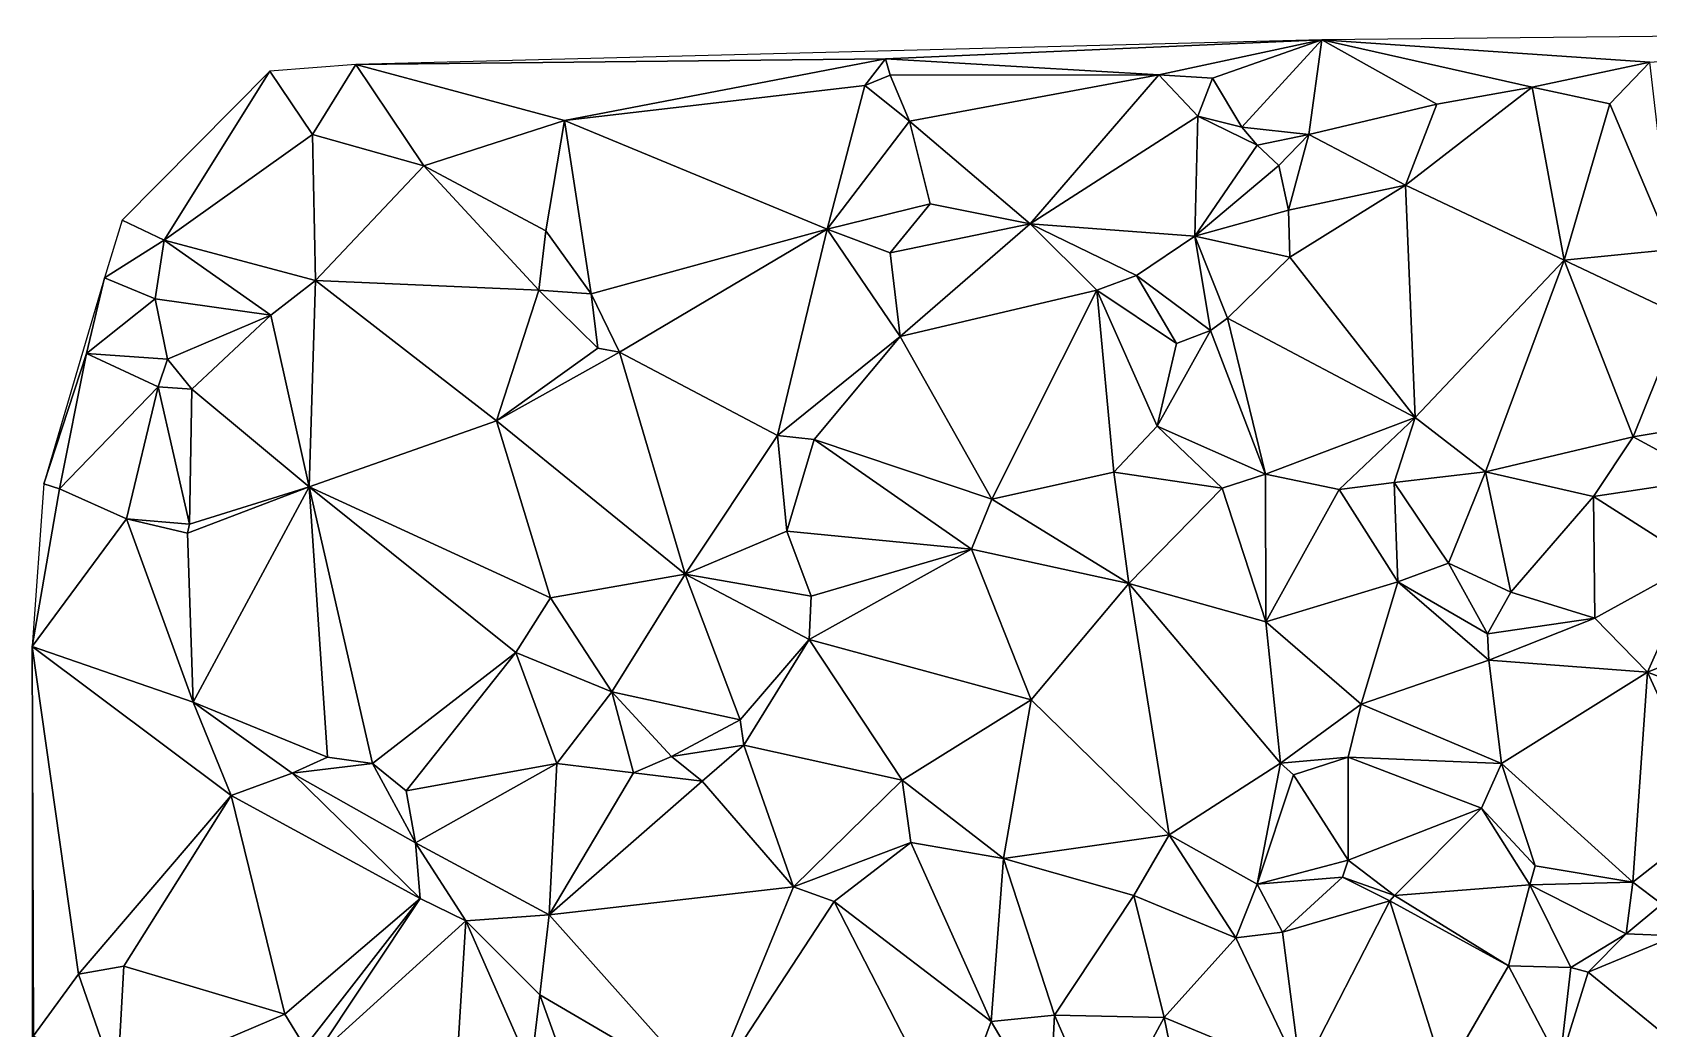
# Model space of a CAD drawing. Header units: metres. Extents: x -15 to 15, y -15 to 14.9.
# Drawn here: x -14.99 to -4.29, y 8.35 to 14.95 of the extents above; entities that cross this region are included whole.
import ezdxf

# ---------------------------------------------------------------- set-up
doc = ezdxf.new("R2010")
doc.units = ezdxf.units.M
doc.layers.add('STREET_MESH', color=7, linetype='Continuous')

msp = doc.modelspace()

# ---------------------------------------------------------------- linework, layer by layer
at = {"layer": 'STREET_MESH'}
for points in [[(-9.344, 14.773), (-6.456, 14.897), (-12.849, 14.735)], [(-7.534, 14.665), (-6.456, 14.897), (-9.344, 14.773)], [(-7.179, 14.644), (-6.456, 14.897), (-7.534, 14.665)], [(-7.179, 14.644), (-6.986, 14.319), (-6.456, 14.897)], [(-6.986, 14.319), (-6.541, 14.27), (-6.456, 14.897)], [(-6.456, 14.897), (-6.541, 14.27), (-5.695, 14.471)], [(-6.456, 14.897), (-4.285, 14.75), (-1.641, 14.947)], [(-6.456, 14.897), (-5.063, 14.585), (-4.285, 14.75)], [(-5.063, 14.585), (-6.456, 14.897), (-5.695, 14.471)], [(-9.344, 14.773), (-12.849, 14.735), (-11.467, 14.363)], [(-9.479, 14.596), (-9.344, 14.773), (-11.467, 14.363)], [(-9.479, 14.596), (-9.313, 14.663), (-9.344, 14.773)], [(-9.313, 14.663), (-7.534, 14.665), (-9.344, 14.773)], [(-14.117, 13.572), (-13.418, 14.691), (-14.395, 13.704)], [(-14.117, 13.572), (-13.135, 14.272), (-13.418, 14.691)], [(-13.135, 14.272), (-12.849, 14.735), (-13.418, 14.691)], [(-13.135, 14.272), (-12.399, 14.063), (-12.849, 14.735)], [(-12.849, 14.735), (-12.399, 14.063), (-11.467, 14.363)], [(-9.313, 14.663), (-9.479, 14.596), (-9.185, 14.359)], [(-9.313, 14.663), (-9.185, 14.359), (-7.534, 14.665)], [(-9.185, 14.359), (-8.386, 13.68), (-7.534, 14.665)], [(-8.386, 13.68), (-7.277, 14.392), (-7.534, 14.665)], [(-7.277, 14.392), (-7.179, 14.644), (-7.534, 14.665)], [(-5.063, 14.585), (-4.549, 14.474), (-4.285, 14.75)], [(-4.549, 14.474), (-4.141, 13.51), (-4.285, 14.75)], [(-9.729, 13.645), (-9.479, 14.596), (-11.467, 14.363)], [(-9.185, 14.359), (-9.479, 14.596), (-9.729, 13.645)], [(-6.986, 14.319), (-7.179, 14.644), (-7.277, 14.392)], [(-5.901, 13.935), (-5.063, 14.585), (-5.695, 14.471)], [(-5.063, 14.585), (-5.901, 13.935), (-4.853, 13.439)], [(-4.549, 14.474), (-5.063, 14.585), (-4.853, 13.439)], [(-6.541, 14.27), (-5.901, 13.935), (-5.695, 14.471)], [(-4.141, 13.51), (-4.549, 14.474), (-4.853, 13.439)], [(-12.399, 14.063), (-11.591, 13.634), (-11.467, 14.363)], [(-11.591, 13.634), (-11.29, 13.217), (-11.467, 14.363)], [(-11.29, 13.217), (-9.729, 13.645), (-11.467, 14.363)], [(-9.048, 13.812), (-9.185, 14.359), (-9.729, 13.645)], [(-8.386, 13.68), (-9.185, 14.359), (-9.048, 13.812)], [(-7.277, 14.392), (-8.386, 13.68), (-7.296, 13.598)], [(-6.883, 14.201), (-7.277, 14.392), (-7.296, 13.598)], [(-6.883, 14.201), (-6.986, 14.319), (-7.277, 14.392)], [(-14.117, 13.572), (-13.114, 13.305), (-13.135, 14.272)], [(-13.114, 13.305), (-12.399, 14.063), (-13.135, 14.272)], [(-6.541, 14.27), (-6.986, 14.319), (-6.883, 14.201)], [(-6.74, 14.067), (-6.541, 14.27), (-6.883, 14.201)], [(-6.541, 14.27), (-6.74, 14.067), (-6.676, 13.77)], [(-6.541, 14.27), (-6.676, 13.77), (-5.901, 13.935)], [(-6.74, 14.067), (-6.883, 14.201), (-7.296, 13.598)], [(-11.638, 13.241), (-12.399, 14.063), (-13.114, 13.305)], [(-11.638, 13.241), (-11.591, 13.634), (-12.399, 14.063)], [(-6.676, 13.77), (-6.74, 14.067), (-7.296, 13.598)], [(-5.901, 13.935), (-6.676, 13.77), (-6.668, 13.46)], [(-5.837, 12.398), (-5.901, 13.935), (-6.668, 13.46)], [(-5.901, 13.935), (-5.837, 12.398), (-4.853, 13.439)], [(-9.312, 13.487), (-9.048, 13.812), (-9.729, 13.645)], [(-9.312, 13.487), (-8.386, 13.68), (-9.048, 13.812)], [(-14.512, 13.322), (-14.117, 13.572), (-14.395, 13.704)], [(-6.676, 13.77), (-7.296, 13.598), (-6.668, 13.46)], [(-11.29, 13.217), (-11.591, 13.634), (-11.638, 13.241)], [(-9.729, 13.645), (-11.29, 13.217), (-11.103, 12.83)], [(-10.057, 12.279), (-9.729, 13.645), (-11.103, 12.83)], [(-9.729, 13.645), (-10.057, 12.279), (-9.247, 12.935)], [(-9.312, 13.487), (-9.729, 13.645), (-9.247, 12.935)], [(-8.386, 13.68), (-9.312, 13.487), (-9.247, 12.935)], [(-7.945, 13.241), (-8.386, 13.68), (-9.247, 12.935)], [(-7.296, 13.598), (-8.386, 13.68), (-7.681, 13.337)], [(-8.386, 13.68), (-7.945, 13.241), (-7.681, 13.337)], [(-7.192, 12.973), (-7.296, 13.598), (-7.681, 13.337)], [(-7.296, 13.598), (-7.079, 13.055), (-6.668, 13.46)], [(-7.079, 13.055), (-7.296, 13.598), (-7.192, 12.973)], [(-14.512, 13.322), (-14.175, 13.183), (-14.117, 13.572)], [(-14.175, 13.183), (-13.411, 13.075), (-14.117, 13.572)], [(-14.117, 13.572), (-13.411, 13.075), (-13.114, 13.305)], [(-4.073, 13.072), (-4.141, 13.51), (-4.853, 13.439)], [(-7.079, 13.055), (-5.837, 12.398), (-6.668, 13.46)], [(-4.853, 13.439), (-5.837, 12.398), (-5.372, 12.039)], [(-4.395, 12.269), (-4.853, 13.439), (-5.372, 12.039)], [(-4.395, 12.269), (-4.073, 13.072), (-4.853, 13.439)], [(-14.631, 12.822), (-14.512, 13.322), (-14.913, 11.959)], [(-14.175, 13.183), (-14.512, 13.322), (-14.631, 12.822)], [(-13.411, 13.075), (-13.156, 11.94), (-13.114, 13.305)], [(-13.156, 11.94), (-11.917, 12.376), (-13.114, 13.305)], [(-11.917, 12.376), (-11.638, 13.241), (-13.114, 13.305)], [(-7.945, 13.241), (-7.417, 12.887), (-7.681, 13.337)], [(-7.417, 12.887), (-7.192, 12.973), (-7.681, 13.337)], [(-14.095, 12.784), (-14.175, 13.183), (-14.631, 12.822)], [(-14.175, 13.183), (-14.095, 12.784), (-13.411, 13.075)], [(-11.247, 12.857), (-11.638, 13.241), (-11.917, 12.376)], [(-11.247, 12.857), (-11.29, 13.217), (-11.638, 13.241)], [(-11.29, 13.217), (-11.247, 12.857), (-11.103, 12.83)], [(-7.945, 13.241), (-9.247, 12.935), (-8.639, 11.857)], [(-7.831, 12.037), (-7.945, 13.241), (-8.639, 11.857)], [(-7.945, 13.241), (-7.831, 12.037), (-7.546, 12.34)], [(-7.417, 12.887), (-7.945, 13.241), (-7.546, 12.34)], [(-13.411, 13.075), (-14.095, 12.784), (-13.933, 12.586)], [(-13.156, 11.94), (-13.411, 13.075), (-13.933, 12.586)], [(-6.828, 12.024), (-7.079, 13.055), (-7.192, 12.973)], [(-7.079, 13.055), (-6.828, 12.024), (-5.837, 12.398)], [(-4.073, 13.072), (-4.395, 12.269), (-3.824, 12.364)], [(-7.192, 12.973), (-7.417, 12.887), (-7.546, 12.34)], [(-6.828, 12.024), (-7.192, 12.973), (-7.546, 12.34)], [(-11.247, 12.857), (-11.917, 12.376), (-11.103, 12.83)], [(-10.057, 12.279), (-9.815, 12.253), (-9.247, 12.935)], [(-9.247, 12.935), (-9.815, 12.253), (-8.639, 11.857)], [(-14.809, 11.925), (-14.631, 12.822), (-14.913, 11.959)], [(-14.809, 11.925), (-14.157, 12.602), (-14.631, 12.822)], [(-14.157, 12.602), (-14.095, 12.784), (-14.631, 12.822)], [(-14.095, 12.784), (-14.157, 12.602), (-13.933, 12.586)], [(-11.103, 12.83), (-11.917, 12.376), (-10.669, 11.361)], [(-10.057, 12.279), (-11.103, 12.83), (-10.669, 11.361)], [(-14.157, 12.602), (-14.809, 11.925), (-14.366, 11.728)], [(-13.949, 11.692), (-14.157, 12.602), (-14.366, 11.728)], [(-14.157, 12.602), (-13.949, 11.692), (-13.933, 12.586)], [(-13.949, 11.692), (-13.156, 11.94), (-13.933, 12.586)], [(-11.559, 11.205), (-11.917, 12.376), (-13.156, 11.94)], [(-11.917, 12.376), (-11.559, 11.205), (-10.669, 11.361)], [(-7.831, 12.037), (-7.116, 11.931), (-7.546, 12.34)], [(-7.116, 11.931), (-6.828, 12.024), (-7.546, 12.34)], [(-5.837, 12.398), (-6.828, 12.024), (-6.34, 11.921)], [(-5.977, 11.967), (-5.837, 12.398), (-6.34, 11.921)], [(-5.837, 12.398), (-5.977, 11.967), (-5.372, 12.039)], [(-4.395, 12.269), (-3.883, 11.993), (-3.824, 12.364)], [(-9.996, 11.645), (-10.057, 12.279), (-10.669, 11.361)], [(-10.057, 12.279), (-9.996, 11.645), (-9.815, 12.253)], [(-9.996, 11.645), (-8.774, 11.526), (-9.815, 12.253)], [(-9.815, 12.253), (-8.774, 11.526), (-8.639, 11.857)], [(-4.658, 11.875), (-4.395, 12.269), (-5.372, 12.039)], [(-4.395, 12.269), (-4.658, 11.875), (-3.883, 11.993)], [(-7.733, 11.3), (-7.831, 12.037), (-8.639, 11.857)], [(-7.831, 12.037), (-7.733, 11.3), (-7.116, 11.931)], [(-6.826, 11.046), (-6.828, 12.024), (-7.116, 11.931)], [(-6.828, 12.024), (-6.826, 11.046), (-6.34, 11.921)], [(-5.977, 11.967), (-5.618, 11.433), (-5.372, 12.039)], [(-5.372, 12.039), (-5.618, 11.433), (-5.204, 11.243)], [(-4.658, 11.875), (-5.372, 12.039), (-5.204, 11.243)], [(-3.883, 11.993), (-4.658, 11.875), (-3.977, 11.44)], [(-14.809, 11.925), (-14.913, 11.959), (-14.989, 10.883)], [(-14.366, 11.728), (-14.809, 11.925), (-14.989, 10.883)], [(-13.156, 11.94), (-13.962, 11.633), (-13.925, 10.514)], [(-13.949, 11.692), (-13.962, 11.633), (-13.156, 11.94)], [(-13.035, 10.149), (-13.156, 11.94), (-13.925, 10.514)], [(-11.789, 10.843), (-11.559, 11.205), (-13.156, 11.94)], [(-12.738, 10.108), (-11.789, 10.843), (-13.156, 11.94)], [(-13.035, 10.149), (-12.738, 10.108), (-13.156, 11.94)], [(-7.733, 11.3), (-6.826, 11.046), (-7.116, 11.931)], [(-6.826, 11.046), (-5.953, 11.31), (-6.34, 11.921)], [(-5.953, 11.31), (-5.977, 11.967), (-6.34, 11.921)], [(-5.953, 11.31), (-5.618, 11.433), (-5.977, 11.967)], [(-4.648, 11.071), (-4.658, 11.875), (-5.204, 11.243)], [(-4.658, 11.875), (-4.648, 11.071), (-3.977, 11.44)], [(-8.774, 11.526), (-7.733, 11.3), (-8.639, 11.857)], [(-13.925, 10.514), (-14.366, 11.728), (-14.989, 10.883)], [(-13.962, 11.633), (-14.366, 11.728), (-13.925, 10.514)], [(-13.962, 11.633), (-13.949, 11.692), (-14.366, 11.728)], [(-9.836, 11.215), (-9.996, 11.645), (-10.669, 11.361)], [(-9.836, 11.215), (-8.774, 11.526), (-9.996, 11.645)], [(-8.774, 11.526), (-9.848, 10.929), (-8.379, 10.529)], [(-8.774, 11.526), (-9.836, 11.215), (-9.848, 10.929)], [(-7.733, 11.3), (-8.774, 11.526), (-8.379, 10.529)], [(-11.559, 11.205), (-11.154, 10.582), (-10.669, 11.361)], [(-11.154, 10.582), (-10.304, 10.398), (-10.669, 11.361)], [(-9.848, 10.929), (-9.836, 11.215), (-10.669, 11.361)], [(-10.304, 10.398), (-9.848, 10.929), (-10.669, 11.361)], [(-5.953, 11.31), (-5.36, 10.966), (-5.618, 11.433)], [(-5.618, 11.433), (-5.36, 10.966), (-5.204, 11.243)], [(-3.977, 11.44), (-4.648, 11.071), (-4.301, 10.713)], [(-3.977, 11.44), (-4.301, 10.713), (-3.531, 11.025)], [(-7.466, 9.635), (-7.733, 11.3), (-8.379, 10.529)], [(-7.733, 11.3), (-7.466, 9.635), (-6.729, 10.111)], [(-6.826, 11.046), (-7.733, 11.3), (-6.729, 10.111)], [(-5.953, 11.31), (-6.826, 11.046), (-6.195, 10.5)], [(-5.953, 11.31), (-6.195, 10.5), (-5.35, 10.791)], [(-5.36, 10.966), (-5.953, 11.31), (-5.35, 10.791)], [(-5.36, 10.966), (-4.648, 11.071), (-5.204, 11.243)], [(-11.154, 10.582), (-11.559, 11.205), (-11.789, 10.843)], [(-6.195, 10.5), (-6.826, 11.046), (-6.729, 10.111)], [(-5.36, 10.966), (-5.35, 10.791), (-4.648, 11.071)], [(-4.648, 11.071), (-5.35, 10.791), (-4.301, 10.713)], [(-4.301, 10.713), (-3.722, 10.49), (-3.531, 11.025)], [(-10.304, 10.398), (-10.281, 10.23), (-9.848, 10.929)], [(-9.848, 10.929), (-10.281, 10.23), (-9.232, 9.998)], [(-8.379, 10.529), (-9.848, 10.929), (-9.232, 9.998)], [(-13.674, 9.896), (-13.925, 10.514), (-14.989, 10.883)], [(-14.684, 8.714), (-13.674, 9.896), (-14.989, 10.883)], [(-14.982, 8.306), (-14.684, 8.714), (-14.989, 10.883)], [(-14.986, -9.722), (-14.982, 8.306), (-14.989, 10.883)], [(-12.738, 10.108), (-12.516, 9.927), (-11.789, 10.843)], [(-12.516, 9.927), (-11.519, 10.109), (-11.789, 10.843)], [(-11.519, 10.109), (-11.154, 10.582), (-11.789, 10.843)], [(-5.35, 10.791), (-6.195, 10.5), (-5.266, 10.107)], [(-4.301, 10.713), (-5.35, 10.791), (-5.266, 10.107)], [(-4.397, 9.323), (-4.301, 10.713), (-5.266, 10.107)], [(-4.397, 9.323), (-3.857, 9.746), (-4.301, 10.713)], [(-3.857, 9.746), (-3.722, 10.49), (-4.301, 10.713)], [(-13.269, 10.043), (-13.035, 10.149), (-13.925, 10.514)], [(-13.674, 9.896), (-13.269, 10.043), (-13.925, 10.514)], [(-11.01, 10.046), (-11.154, 10.582), (-11.519, 10.109)], [(-10.76, 10.154), (-10.304, 10.398), (-11.154, 10.582)], [(-11.01, 10.046), (-10.76, 10.154), (-11.154, 10.582)], [(-8.562, 9.48), (-8.379, 10.529), (-9.232, 9.998)], [(-8.562, 9.48), (-7.466, 9.635), (-8.379, 10.529)], [(-6.282, 10.151), (-6.195, 10.5), (-6.729, 10.111)], [(-6.195, 10.5), (-6.282, 10.151), (-5.266, 10.107)], [(-10.76, 10.154), (-10.281, 10.23), (-10.304, 10.398)], [(-10.557, 9.992), (-10.281, 10.23), (-10.76, 10.154)], [(-10.281, 10.23), (-10.557, 9.992), (-9.951, 9.292)], [(-10.281, 10.23), (-9.951, 9.292), (-9.232, 9.998)], [(-13.269, 10.043), (-12.738, 10.108), (-13.035, 10.149)], [(-12.738, 10.108), (-13.269, 10.043), (-12.453, 9.584)], [(-12.516, 9.927), (-12.738, 10.108), (-12.453, 9.584)], [(-11.519, 10.109), (-12.516, 9.927), (-12.453, 9.584)], [(-11.569, 9.107), (-11.519, 10.109), (-12.453, 9.584)], [(-11.569, 9.107), (-11.01, 10.046), (-11.519, 10.109)], [(-10.557, 9.992), (-10.76, 10.154), (-11.01, 10.046)], [(-7.466, 9.635), (-6.883, 9.31), (-6.729, 10.111)], [(-6.883, 9.31), (-6.642, 10.033), (-6.729, 10.111)], [(-6.642, 10.033), (-6.282, 10.151), (-6.729, 10.111)], [(-6.642, 10.033), (-6.282, 9.468), (-6.282, 10.151)], [(-6.282, 10.151), (-5.399, 9.812), (-5.266, 10.107)], [(-6.282, 10.151), (-6.282, 9.468), (-5.399, 9.812)], [(-5.399, 9.812), (-5.043, 9.431), (-5.266, 10.107)], [(-5.043, 9.431), (-4.397, 9.323), (-5.266, 10.107)], [(-13.269, 10.043), (-13.674, 9.896), (-12.423, 9.215)], [(-13.269, 10.043), (-12.423, 9.215), (-12.453, 9.584)], [(-10.557, 9.992), (-11.01, 10.046), (-11.569, 9.107)], [(-9.951, 9.292), (-10.557, 9.992), (-11.569, 9.107)], [(-9.951, 9.292), (-9.176, 9.585), (-9.232, 9.998)], [(-9.176, 9.585), (-8.562, 9.48), (-9.232, 9.998)], [(-6.642, 10.033), (-6.883, 9.31), (-6.282, 9.468)], [(-13.674, 9.896), (-14.684, 8.714), (-14.383, 8.767)], [(-13.319, 8.448), (-13.674, 9.896), (-14.383, 8.767)], [(-13.674, 9.896), (-13.319, 8.448), (-12.423, 9.215)], [(-5.399, 9.812), (-6.282, 9.468), (-5.975, 9.235)], [(-5.399, 9.812), (-5.975, 9.235), (-5.079, 9.306)], [(-5.043, 9.431), (-5.399, 9.812), (-5.079, 9.306)], [(-4.397, 9.323), (-4.205, 9.177), (-3.857, 9.746)], [(-7.699, 9.235), (-7.466, 9.635), (-8.562, 9.48)], [(-7.466, 9.635), (-7.699, 9.235), (-7.024, 8.955)], [(-6.883, 9.31), (-7.466, 9.635), (-7.024, 8.955)], [(-12.423, 9.215), (-12.12, 9.067), (-12.453, 9.584)], [(-12.12, 9.067), (-11.569, 9.107), (-12.453, 9.584)], [(-9.176, 9.585), (-9.951, 9.292), (-9.683, 9.194)], [(-9.176, 9.585), (-9.683, 9.194), (-8.643, 8.4)], [(-8.562, 9.48), (-9.176, 9.585), (-8.643, 8.4)], [(-8.224, 8.442), (-8.562, 9.48), (-8.643, 8.4)], [(-8.224, 8.442), (-7.699, 9.235), (-8.562, 9.48)], [(-6.883, 9.31), (-6.318, 9.356), (-6.282, 9.468)], [(-6.282, 9.468), (-6.318, 9.356), (-5.975, 9.235)], [(-4.397, 9.323), (-5.043, 9.431), (-5.079, 9.306)], [(-6.715, 8.992), (-6.883, 9.31), (-7.024, 8.955)], [(-6.318, 9.356), (-6.883, 9.31), (-6.715, 8.992)], [(-6.318, 9.356), (-6.715, 8.992), (-6.005, 9.2)], [(-6.318, 9.356), (-6.005, 9.2), (-5.975, 9.235)], [(-5.975, 9.235), (-5.221, 8.768), (-5.079, 9.306)], [(-5.221, 8.768), (-4.807, 8.758), (-5.079, 9.306)], [(-4.442, 8.98), (-4.397, 9.323), (-5.079, 9.306)], [(-4.807, 8.758), (-4.442, 8.98), (-5.079, 9.306)], [(-4.205, 9.177), (-4.397, 9.323), (-4.442, 8.98)], [(-13.319, 8.448), (-13.186, 8.233), (-12.423, 9.215)], [(-13.186, 8.233), (-13.128, 8.153), (-12.423, 9.215)], [(-13.128, 8.153), (-12.12, 9.067), (-12.423, 9.215)], [(-9.951, 9.292), (-11.569, 9.107), (-10.515, 7.925)], [(-9.683, 9.194), (-9.951, 9.292), (-10.515, 7.925)], [(-7.699, 9.235), (-8.224, 8.442), (-7.498, 8.427)], [(-7.024, 8.955), (-7.699, 9.235), (-7.498, 8.427)], [(-6.005, 9.2), (-6.715, 8.992), (-6.595, 8.052)], [(-5.641, 8.043), (-6.005, 9.2), (-6.595, 8.052)], [(-6.005, 9.2), (-5.221, 8.768), (-5.975, 9.235)], [(-5.221, 8.768), (-6.005, 9.2), (-5.641, 8.043)], [(-11.569, 9.107), (-12.12, 9.067), (-11.63, 8.578)], [(-11.569, 9.107), (-11.63, 8.578), (-10.515, 7.925)], [(-8.909, 7.687), (-9.683, 9.194), (-10.515, 7.925)], [(-9.683, 9.194), (-8.909, 7.687), (-8.643, 8.4)], [(-4.114, 8.967), (-4.205, 9.177), (-4.442, 8.98)], [(-12.205, 7.72), (-12.12, 9.067), (-13.128, 8.153)], [(-12.205, 7.72), (-11.689, 8.088), (-12.12, 9.067)], [(-12.12, 9.067), (-11.689, 8.088), (-11.63, 8.578)], [(-6.715, 8.992), (-7.024, 8.955), (-6.595, 8.052)], [(-7.024, 8.955), (-7.498, 8.427), (-6.595, 8.052)], [(-4.807, 8.758), (-4.693, 8.727), (-4.442, 8.98)], [(-4.693, 8.727), (-4.114, 8.967), (-4.442, 8.98)], [(-4.114, 8.967), (-4.693, 8.727), (-4.066, 8.216)], [(-14.982, 8.306), (-14.427, 7.976), (-14.684, 8.714)], [(-14.684, 8.714), (-14.427, 7.976), (-14.383, 8.767)], [(-14.427, 7.976), (-13.319, 8.448), (-14.383, 8.767)], [(-4.881, 8.125), (-5.221, 8.768), (-5.641, 8.043)], [(-5.221, 8.768), (-4.881, 8.125), (-4.807, 8.758)], [(-4.881, 8.125), (-4.693, 8.727), (-4.807, 8.758)], [(-4.693, 8.727), (-4.881, 8.125), (-4.066, 8.216)], [(-11.689, 8.088), (-11.402, 7.94), (-11.63, 8.578)], [(-11.63, 8.578), (-11.402, 7.94), (-10.515, 7.925)], [(-13.319, 8.448), (-14.427, 7.976), (-13.186, 8.233)], [(-8.909, 7.687), (-8.259, 7.75), (-8.643, 8.4)], [(-8.259, 7.75), (-8.224, 8.442), (-8.643, 8.4)], [(-8.259, 7.75), (-7.895, 7.693), (-8.224, 8.442)], [(-8.224, 8.442), (-7.895, 7.693), (-7.498, 8.427)], [(-7.895, 7.693), (-7.358, 7.741), (-7.498, 8.427)], [(-7.498, 8.427), (-7.358, 7.741), (-6.595, 8.052)]]:
    msp.add_3dface(points, dxfattribs=at)

doc.saveas('drawing.dxf')
